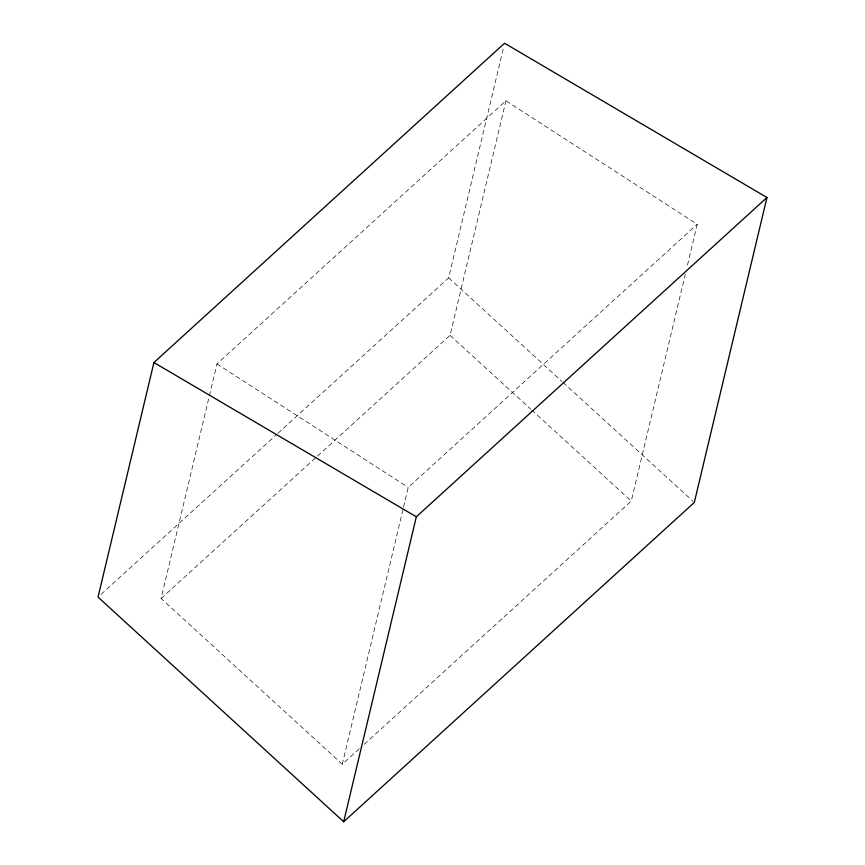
<?xml version="1.0" encoding="UTF-8"?>
<svg xmlns="http://www.w3.org/2000/svg" width="865" height="865" viewBox="0 0 865 865"><rect width="100%" height="100%" fill="white"/><g stroke="black" fill="none" stroke-linecap="round" stroke-linejoin="round"><path stroke-width="0.65" stroke-dasharray="4.33 3.24" d="M359.235 748.798L342.291 764.217L161.085 598.504L216.964 363.927L505.939 100.783L697.212 224.273L686.896 267.566M277.849 433.376L448.665 277.827L503.614 47.186M342.291 764.217L403.241 508.404M403.555 507.095L408.237 487.417L697.212 224.273M317.531 456.039L450.06 335.361L505.939 100.783M364.219 744.257L631.266 501.073L685.34 274.119M101.032 594.385L276.854 434.284M161.085 598.504L316.525 456.947M216.964 363.927L408.237 487.417M448.665 277.827L562.045 381.508M563.039 382.417L693.319 501.559M450.06 335.361L530.71 409.113M531.705 410.021L631.266 501.073"/><path stroke-width="1.3" d="M153.927 362.532L98.037 597.11L343.686 821.75L694.314 502.468L766.963 197.512L504.544 43.25L153.927 362.532L416.335 516.794L766.963 197.512M343.686 821.75L416.335 516.794"/></g></svg>
